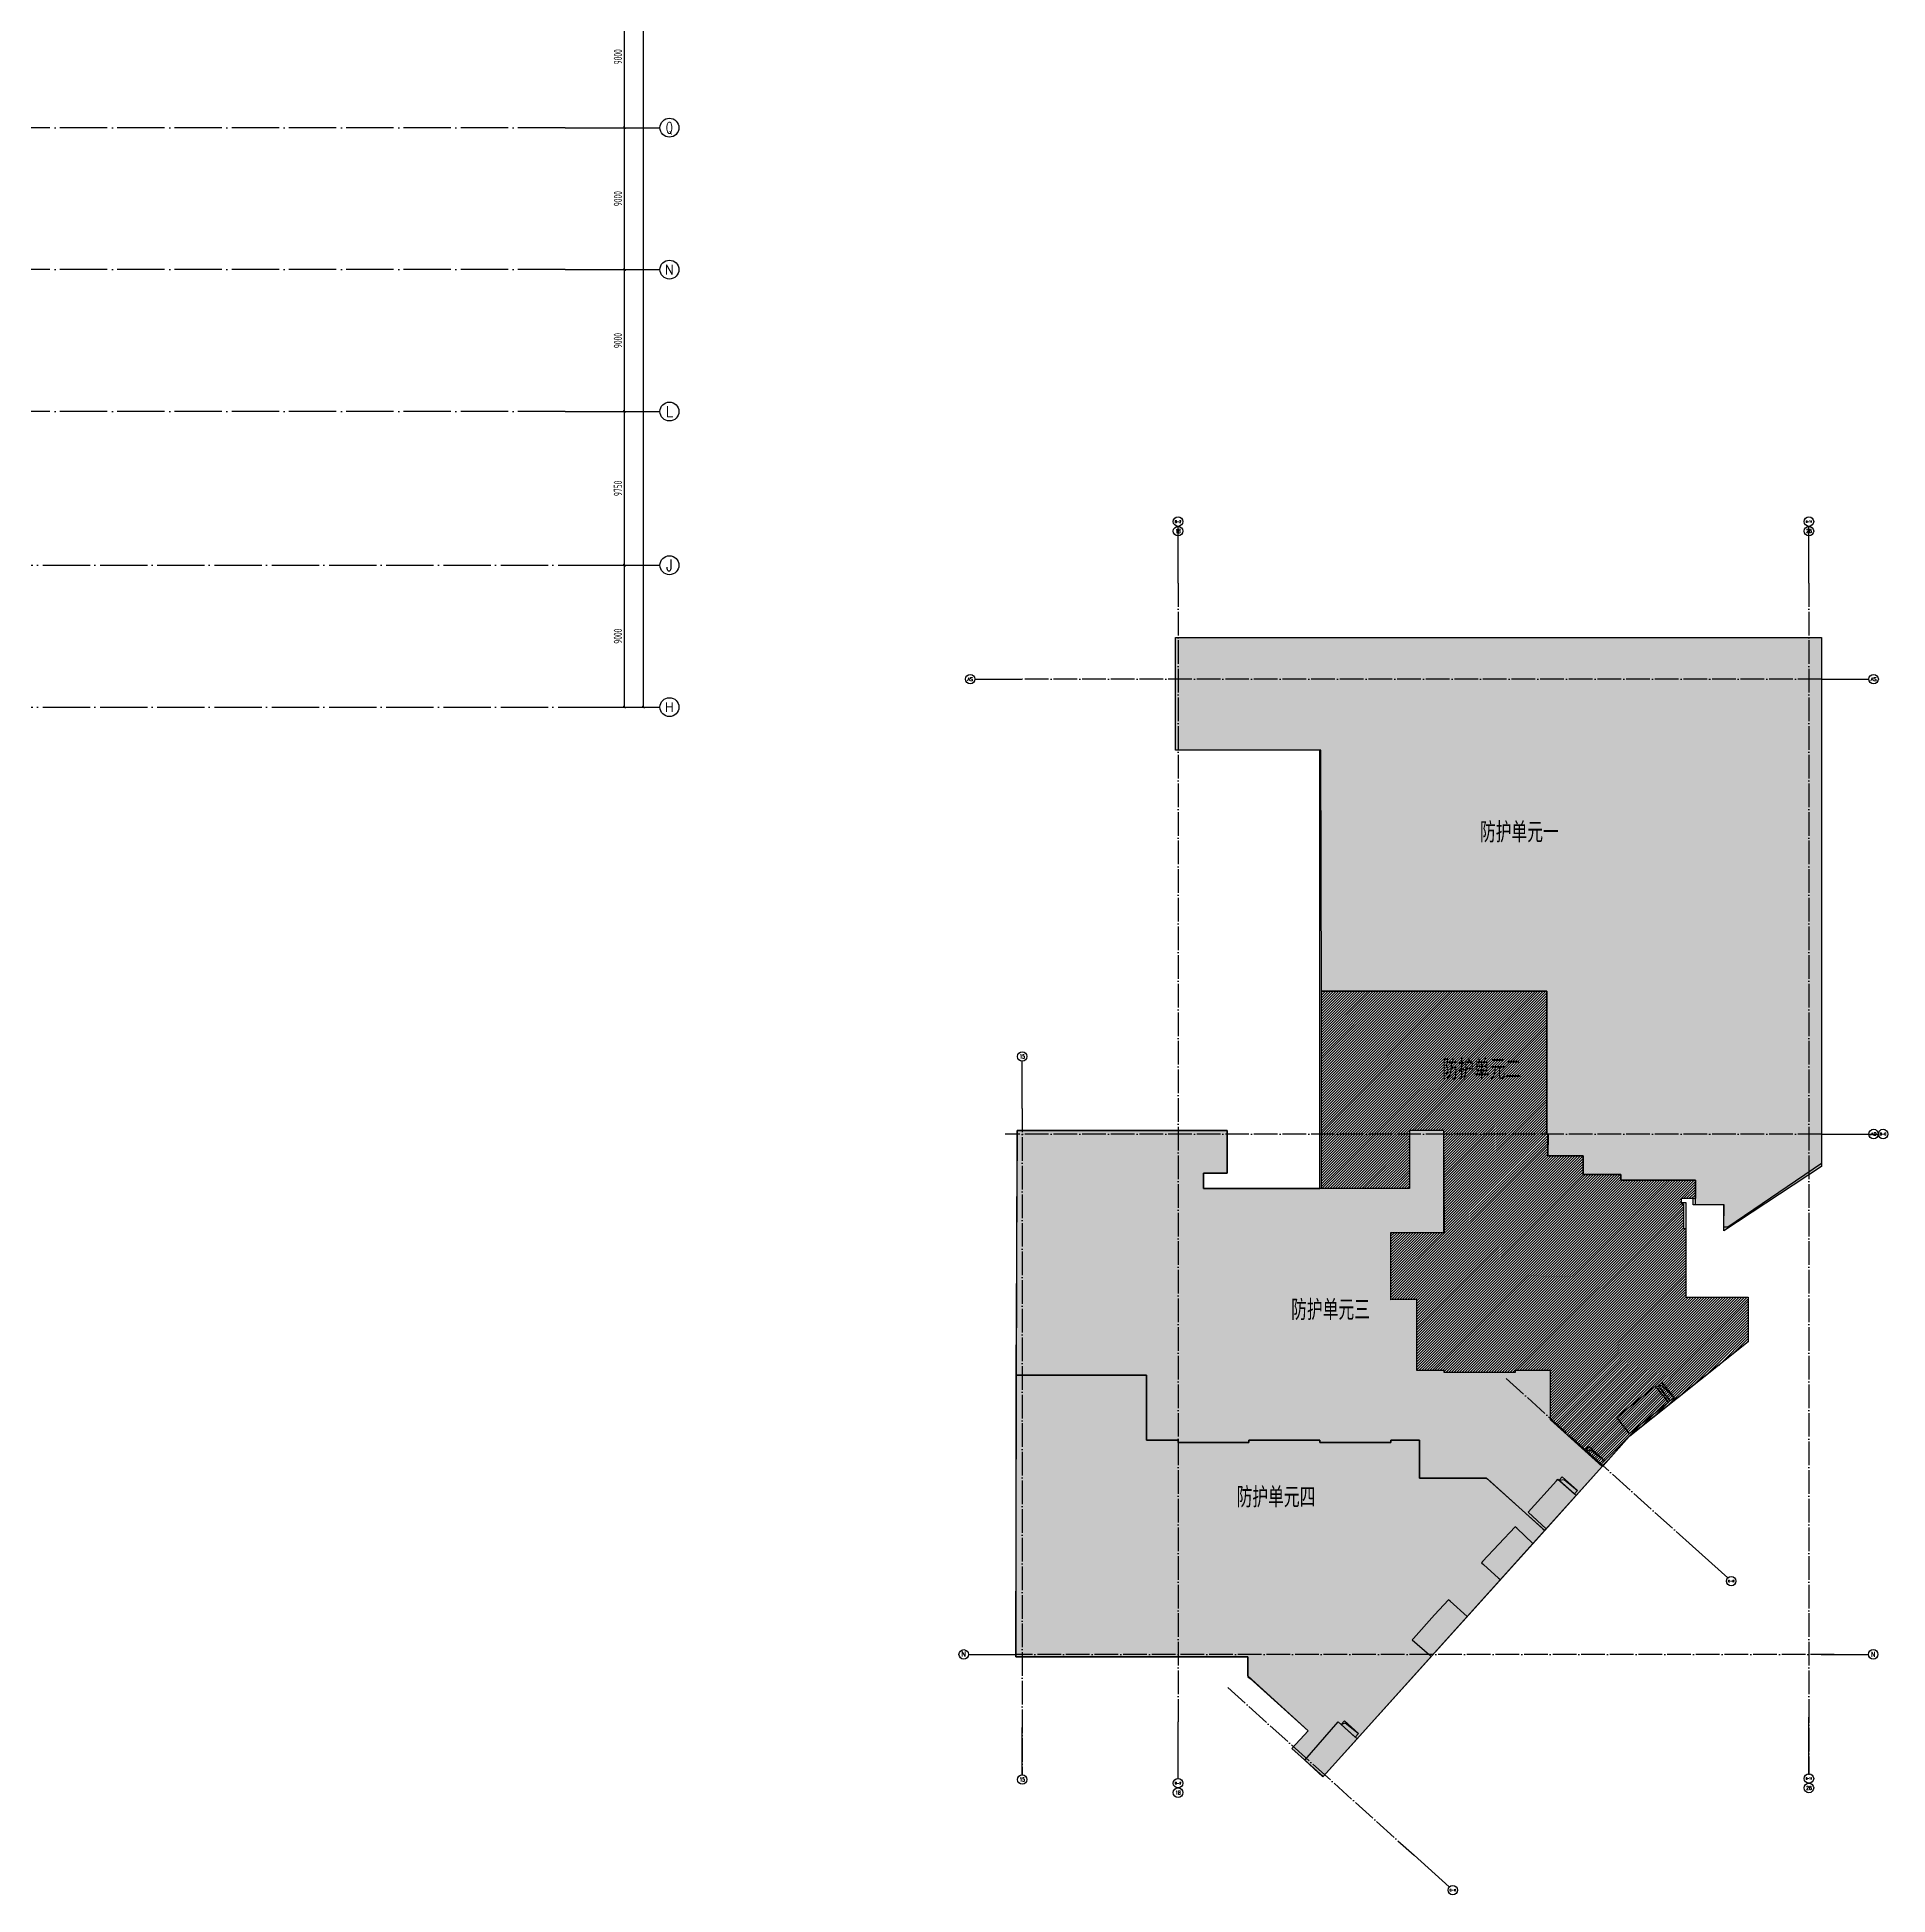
# Model space of a CAD drawing. Extents: x -473190 to 2138458, y -81875 to 2633646.
# Drawn here: x 656534 to 773860, y -67134 to 50686 of the extents above; entities that cross this region are included whole.
import ezdxf
from ezdxf.enums import TextEntityAlignment as Align

# ---------------------------------------------------------------- set-up
doc = ezdxf.new("R2010")
doc.units = 0
doc.header["$LTSCALE"] = 1000
doc.linetypes.add('DOTE', pattern=[2.42, 2, -0.2, 0.02, -0.2])
for name, color, linetype in [('AXIS', 3, 'Continuous'), ('AXIS_TEXT', 7, 'Continuous'), ('DOTE', 1, 'DOTE'), ('PUB_TEXT', 7, 'Continuous'), ('RF-QT', 30, 'Continuous')]:
    doc.layers.add(name, color=color, linetype=linetype)
doc.styles.add('_TCH_AXIS', font='COMPLEX', dxfattribs={"bigfont": 'GBCBIG'})
doc.styles.add('_TCH_DIM_T3', font='tssdeng.shx', dxfattribs={"width": 0.564706, "bigfont": '@@@tssdchn.shx'})
doc.styles.add('COMPLEX', font='COMPLEX.shx', dxfattribs={"width": 0.65})
doc.styles.add('黑体', font='simhei.ttf', dxfattribs={"width": 0.65})
doc.dimstyles.new('_TCH_ARCH&&150', dxfattribs={"dimtxt": 525, "dimasz": 150, "dimexe": 375, "dimexo": 450, "dimgap": 150, "dimtad": 1, "dimdec": 0, "dimzin": 0, "dimdsep": 46, "dimtxsty": '_TCH_DIM_T3', "dimblk": 'ARCHTICK', "dimcen": 0.09, "dimclrt": 7, "dimazin": 2, "dimtfac": 1, "dimtdec": 0, "dimtix": 1, "dimtmove": 2, "dimatfit": 3, "dimfxl": 0, "dimtolj": 1, "dimtzin": 0, "dimarcsym": 0})

# ---------------------------------------------------------------- blocks, each defined once
blk = doc.blocks.new('_ArchTick')
at = {"color": 0, "linetype": 'ByBlock', "const_width": 0.4}
blk.add_lwpolyline([(-0.5, -0.5), (0.5, 0.5)], dxfattribs=at)
blk = doc.blocks.new('*D5390')
at = {"layer": 'AXIS', "color": 0, "lineweight": -2, "transparency": 16777216}
for p, q in [((-39211, -138257), (-35536, -138257)), ((-35911, -147257), (-35911, -138257)), ((-39211, -147257), (-35536, -147257))]:
    blk.add_line(p, q, dxfattribs=at)
at = {"layer": 'Defpoints', "color": 0, "transparency": 16777216}
for p in [(-39661, -138257), (-35911, -138257), (-39661, -147257)]:
    blk.add_point(p, dxfattribs=at)
at = {"layer": 'AXIS', "color": 0, "lineweight": -2, "transparency": 16777216, "xscale": 150, "yscale": 150, "zscale": 150}
for p, rotation in [((-35911, -138257), 90), ((-35911, -147257), 270)]:
    blk.add_blockref('_ArchTick', p, dxfattribs=dict(at, rotation=rotation))
at = {"layer": 'AXIS', "color": 7, "transparency": 16777216, "insert": (-36323, -142757), "char_height": 525, "attachment_point": 5, "rotation": 90, "style": '_TCH_DIM_T3'}
blk.add_mtext('\\A1;9000', dxfattribs=at)
blk = doc.blocks.new('*D5391')
at = {"layer": 'AXIS', "color": 0, "lineweight": -2, "transparency": 16777216}
for p, q in [((-39211, -128507), (-35536, -128507)), ((-35911, -138257), (-35911, -128507)), ((-39211, -138257), (-35536, -138257))]:
    blk.add_line(p, q, dxfattribs=at)
at = {"layer": 'Defpoints', "color": 0, "transparency": 16777216}
for p in [(-39661, -128507), (-35911, -128507), (-39661, -138257)]:
    blk.add_point(p, dxfattribs=at)
at = {"layer": 'AXIS', "color": 0, "lineweight": -2, "transparency": 16777216, "xscale": 150, "yscale": 150, "zscale": 150}
for p, rotation in [((-35911, -128507), 90), ((-35911, -138257), 270)]:
    blk.add_blockref('_ArchTick', p, dxfattribs=dict(at, rotation=rotation))
at = {"layer": 'AXIS', "color": 7, "transparency": 16777216, "insert": (-36323, -133382), "char_height": 525, "attachment_point": 5, "rotation": 90, "style": '_TCH_DIM_T3'}
blk.add_mtext('\\A1;9750', dxfattribs=at)
blk = doc.blocks.new('*D5392')
at = {"layer": 'AXIS', "color": 0, "lineweight": -2, "transparency": 16777216}
for p, q in [((-39211, -119507), (-35536, -119507)), ((-35911, -128507), (-35911, -119507)), ((-39211, -128507), (-35536, -128507))]:
    blk.add_line(p, q, dxfattribs=at)
at = {"layer": 'Defpoints', "color": 0, "transparency": 16777216}
for p in [(-39661, -119507), (-35911, -119507), (-39661, -128507)]:
    blk.add_point(p, dxfattribs=at)
at = {"layer": 'AXIS', "color": 0, "lineweight": -2, "transparency": 16777216, "xscale": 150, "yscale": 150, "zscale": 150}
for p, rotation in [((-35911, -119507), 90), ((-35911, -128507), 270)]:
    blk.add_blockref('_ArchTick', p, dxfattribs=dict(at, rotation=rotation))
at = {"layer": 'AXIS', "color": 7, "transparency": 16777216, "insert": (-36323, -124007), "char_height": 525, "attachment_point": 5, "rotation": 90, "style": '_TCH_DIM_T3'}
blk.add_mtext('\\A1;9000', dxfattribs=at)
blk = doc.blocks.new('*D5393')
at = {"layer": 'AXIS', "color": 0, "lineweight": -2, "transparency": 16777216}
for p, q in [((-39211, -110507), (-35536, -110507)), ((-35911, -119507), (-35911, -110507)), ((-39211, -119507), (-35536, -119507))]:
    blk.add_line(p, q, dxfattribs=at)
at = {"layer": 'Defpoints', "color": 0, "transparency": 16777216}
for p in [(-39661, -110507), (-35911, -110507), (-39661, -119507)]:
    blk.add_point(p, dxfattribs=at)
at = {"layer": 'AXIS', "color": 0, "lineweight": -2, "transparency": 16777216, "xscale": 150, "yscale": 150, "zscale": 150}
for p, rotation in [((-35911, -110507), 90), ((-35911, -119507), 270)]:
    blk.add_blockref('_ArchTick', p, dxfattribs=dict(at, rotation=rotation))
at = {"layer": 'AXIS', "color": 7, "transparency": 16777216, "insert": (-36323, -115007), "char_height": 525, "attachment_point": 5, "rotation": 90, "style": '_TCH_DIM_T3'}
blk.add_mtext('\\A1;9000', dxfattribs=at)
blk = doc.blocks.new('*D5394')
at = {"layer": 'AXIS', "color": 0, "lineweight": -2, "transparency": 16777216}
for p, q in [((-39211, -101507), (-35536, -101507)), ((-35911, -110507), (-35911, -101507)), ((-39211, -110507), (-35536, -110507))]:
    blk.add_line(p, q, dxfattribs=at)
at = {"layer": 'Defpoints', "color": 0, "transparency": 16777216}
for p in [(-39661, -101507), (-35911, -101507), (-39661, -110507)]:
    blk.add_point(p, dxfattribs=at)
at = {"layer": 'AXIS', "color": 0, "lineweight": -2, "transparency": 16777216, "xscale": 150, "yscale": 150, "zscale": 150}
for p, rotation in [((-35911, -101507), 90), ((-35911, -110507), 270)]:
    blk.add_blockref('_ArchTick', p, dxfattribs=dict(at, rotation=rotation))
at = {"layer": 'AXIS', "color": 7, "transparency": 16777216, "insert": (-36323, -106007), "char_height": 525, "attachment_point": 5, "rotation": 90, "style": '_TCH_DIM_T3'}
blk.add_mtext('\\A1;9000', dxfattribs=at)
blk = doc.blocks.new('_AXISO')
blk.add_circle((0, 0), 0.5)
at = {"layer": 'AXIS_TEXT', "style": 'COMPLEX', "width": 1.041667}
blk.add_attdef('A', text='', height=0.56, dxfattribs=at).set_placement((-0.25, -0.28), (0.25, -0.28), align=Align.FIT)
blk = doc.blocks.new('*D5434')
at = {"layer": 'AXIS', "color": 0, "lineweight": -2, "transparency": 16777216}
for p, q in [((-39211, 4193), (-34336, 4193)), ((-34711, -147257), (-34711, 4193)), ((-39211, -147257), (-34336, -147257))]:
    blk.add_line(p, q, dxfattribs=at)
at = {"layer": 'Defpoints', "color": 0, "transparency": 16777216}
for p in [(-39661, 4193), (-34711, 4193), (-39661, -147257)]:
    blk.add_point(p, dxfattribs=at)
at = {"layer": 'AXIS', "color": 0, "lineweight": -2, "transparency": 16777216, "xscale": 150, "yscale": 150, "zscale": 150}
for p, rotation in [((-34711, 4193), 90), ((-34711, -147257), 270)]:
    blk.add_blockref('_ArchTick', p, dxfattribs=dict(at, rotation=rotation))
at = {"layer": 'AXIS', "color": 7, "transparency": 16777216, "insert": (-35123, -71532), "char_height": 525, "attachment_point": 5, "rotation": 90, "style": '_TCH_DIM_T3'}
blk.add_mtext('\\A1;151450', dxfattribs=at)
blk = doc.blocks.new('SDF')
h = blk.add_hatch()
h.set_pattern_fill('纤维材料', color=8, scale=150)
h.set_pattern_definition([(0, (-995704.45, 2616.47), (281.25, 281.25), [281.25, -281.25]), (90, (-995423.2, 2616.47), (-281.25, 281.25), [281.25, -281.25])])
h.paths.add_polyline_path([(521397, 239185), (603297, 239185), (603299, 172067), (590897, 163892), (590897, 167185), (587297, 167185), (587297, 170185), (587297, 170342), (577997, 170342), (577856, 170342), (577856, 171033), (573048, 171033), (573048, 173426), (568597, 173426), (568597, 175885), (568597, 176185), (568472, 176185), (568472, 194310), (539872, 194310), (539822, 224885), (521397, 224885)])
h = blk.add_hatch()
h.set_pattern_fill('ANSI31', color=8, scale=150)
h.set_pattern_definition([(45, (-995704.45, 2616.47), (-168.379802, 168.379802), [])])
edge = h.paths.add_edge_path()
edge.add_line((548697, 163708), (555422, 163708))
edge.add_line((555422, 163708), (555422, 176610))
edge.add_line((555422, 176610), (551047, 176610))
edge.add_line((551047, 176610), (551047, 169260))
edge.add_line((551047, 169260), (540122, 169260))
edge.add_line((540122, 169260), (539872, 169260))
edge.add_line((539872, 169260), (539872, 194310))
edge.add_line((539872, 194310), (568472, 194310))
edge.add_line((568472, 194310), (568472, 176185))
edge.add_line((568472, 176185), (568622, 176183))
edge.add_line((568622, 176183), (568597, 173426))
edge.add_line((568597, 173426), (573047, 173427))
edge.add_line((573047, 173427), (573047, 171033))
edge.add_line((573047, 171033), (577856, 171033))
edge.add_line((577856, 171033), (577856, 170342))
edge.add_line((577856, 170342), (587297, 170342))
edge.add_line((587297, 170342), (587297, 167985))
edge.add_line((587297, 167985), (585497, 167985))
edge.add_line((585497, 167985), (585497, 167335))
edge.add_line((585497, 167335), (585797, 167335))
edge.add_line((585797, 167335), (585797, 164185))
edge.add_line((585797, 164185), (586097, 164185))
edge.add_line((586097, 164185), (586097, 163260))
edge.add_line((586097, 163260), (586097, 155485))
edge.add_line((586097, 155485), (593697, 155485))
edge.add_line((593697, 155485), (593997, 155485))
edge.add_line((593997, 155485), (593997, 149822))
edge.add_line((593997, 149822), (578984, 137867))
edge.add_line((578984, 137867), (578912, 137809))
edge.add_line((578912, 137809), (575583, 134112))
edge.add_line((575583, 134112), (575482, 134000))
edge.add_line((575482, 134000), (568922, 139922))
edge.add_line((568922, 139922), (568922, 146185))
edge.add_line((568922, 146185), (564447, 146185))
edge.add_line((564447, 146185), (564447, 145935))
edge.add_line((564447, 145935), (555447, 145935))
edge.add_line((555447, 145935), (555447, 146185))
edge.add_line((555447, 146185), (551972, 146185))
edge.add_line((551972, 146185), (551967, 155185))
edge.add_line((551967, 155185), (548697, 155185))
edge.add_line((548697, 155185), (548695, 155164))
edge.add_line((548695, 155164), (548699, 163689))
edge.add_line((548699, 163689), (548697, 163710))
h = blk.add_hatch()
h.set_pattern_fill('改良草地', color=8, scale=150)
h.set_pattern_definition([(90, (-995605.45, 2715.47), (-495, 495), [99, -891]), (90, (-995555.95, 2715.47), (-495, 495), [99, -891]), (225, (-995085.7, 2814.5), (495, -495), [105.00535, -595.03033]), (315, (-995085.7, 2814.5), (495, 495), [105.00535, -595.03033])])
h.paths.add_polyline_path([(539872, 169260), (524947, 169260), (524947, 171210), (527922, 171210), (527922, 176610), (501318, 176610), (501122, 145585), (517722, 145585), (517722, 137335), (521697, 137335), (521697, 137035), (530697, 137035), (530697, 137335), (539697, 137335), (539697, 137035), (548697, 137035), (548697, 137335), (552322, 137335), (552322, 132535), (560821, 132535), (560988, 132385), (567966, 126101), (568189, 125900), (575482, 134000), (568922, 139922), (568922, 146185), (564447, 146185), (564447, 145935), (555447, 145935), (555447, 146185), (551972, 146185), (551967, 155185), (548695, 155166), (548699, 163688), (555472, 163708), (555422, 176610), (551047, 176610), (551047, 169260)])
h = blk.add_hatch()
h.set_pattern_fill('CROSS', color=8, scale=150)
h.set_pattern_definition([(0, (-995704.45, 2616.47), (238.125, 238.125), [119.0625, -357.1875]), (90, (-995644.91, 2556.94), (-238.125, 238.125), [119.0625, -357.1875])])
h.paths.add_polyline_path([(501122, 145585), (501125, 109883), (530547, 109883), (530547, 107335), (530847, 107111), (538188, 100501), (536147, 98234), (540086, 94688), (568189, 125900), (560821, 132535), (552322, 132535), (552322, 137335), (548697, 137335), (548697, 137035), (539697, 137035), (539697, 137335), (530697, 137335), (530697, 137035), (521697, 137035), (521697, 137335), (517722, 137335), (517722, 145585)])
for points in [[(521397, 239185), (603297, 239186), (603297, 172429), (591397, 164386), (590897, 164386), (590947, 167185), (586997, 167185), (586997, 167985), (585497, 167985), (585497, 167485), (586097, 167485), (586097, 155485), (591497, 155485), (593997, 155485), (593997, 149822), (578948, 137840), (540086, 94688), (536147, 98234), (538199, 100491), (530547, 107448), (530547, 109883), (528872, 109885), (501122, 109885), (501318, 176610), (527922, 176610), (527922, 171210), (524947, 171210), (524947, 169260), (539697, 169260), (539697, 224885), (521397, 224885), (521397, 239185), (603297, 239186)], [(577295, 140230), (578915, 138196), (583882, 142152), (582253, 144198), (577285, 140242)], [(582559, 144295), (583029, 144668), (584586, 142713), (584117, 142339), (582559, 144295)], [(582559, 144295), (583019, 144343), (584586, 142713)], [(573391, 136087), (573792, 136533), (575762, 134760), (575359, 134313), (573390, 136086)], [(573391, 136087), (574086, 136087), (575761, 134761)], [(566086, 128199), (569666, 132175), (569867, 132398), (571948, 130524), (572175, 130319), (568395, 126121), (566086, 128199)], [(570015, 132264), (570417, 132710), (572349, 130970), (571948, 130524), (570015, 132264)], [(570015, 132264), (570674, 132342), (572349, 130970)], [(560413, 121600), (562346, 119860), (562569, 119659), (566703, 124242), (564670, 126178), (564447, 126378), (560324, 121949), (560190, 121801), (560413, 121600)], [(551384, 112008), (553580, 110125), (553805, 109922), (558353, 114978), (556198, 116918), (555993, 117102), (554235, 115187), (551559, 112214), (551384, 112008)], [(542024, 101624), (544402, 99483), (540054, 94654), (537778, 96767), (542024, 101624)], [(542797, 101736), (544580, 100130), (544179, 99684), (542395, 101290), (542797, 101736)], [(542395, 101290), (542905, 101502), (544580, 100130)]]:
    blk.add_lwpolyline(points)
at = {"color": 4}
for points in [[(521397, 239185), (603297, 239185), (603299, 172067), (590897, 163892), (590897, 167185), (587297, 167185), (587297, 170185), (587297, 170342), (577997, 170342), (577856, 170342), (577856, 171033), (573048, 171033), (573048, 173426), (568597, 173426), (568597, 175885), (568597, 176185), (568472, 176185), (568472, 194310), (539872, 194310), (539822, 224885), (521397, 224885), (521397, 239185)], [(548697, 163708), (555422, 163708), (555422, 176610), (551047, 176610), (551047, 169260), (540122, 169260), (539872, 169260), (539872, 194310), (568472, 194310), (568472, 176185), (568622, 176183), (568597, 173426), (573047, 173427), (573047, 171033), (577856, 171033), (577856, 170342), (587297, 170342), (587297, 167985), (585497, 167985), (585497, 167335), (585797, 167335), (585797, 164185), (586097, 164185), (586097, 163260), (586097, 155485), (593697, 155485), (593997, 155485), (593997, 149822), (578984, 137867), (578912, 137809), (575583, 134112), (575482, 134000), (568922, 139922), (568922, 146185), (564447, 146185), (564447, 145935), (555447, 145935), (555447, 146185), (551972, 146185), (551967, 155185), (548697, 155185), (548695, 155164), (548699, 163689), (548697, 163710)], [(539872, 169260), (524947, 169260), (524947, 171210), (527922, 171210), (527922, 176610), (501318, 176610), (501122, 145585), (517722, 145585), (517722, 137335), (521697, 137335), (521697, 137035), (530697, 137035), (530697, 137335), (539697, 137335), (539697, 137035), (548697, 137035), (548697, 137335), (552322, 137335), (552322, 132535), (560821, 132535), (560988, 132385), (567966, 126101), (568189, 125900), (575482, 134000), (568922, 139922), (568922, 146185), (564447, 146185), (564447, 145935), (555447, 145935), (555447, 146185), (551972, 146185), (551967, 155185), (548695, 155166), (548699, 163688), (555472, 163708), (555422, 176610), (551047, 176610), (551047, 169260), (539872, 169260)], [(501122, 145585), (501125, 109883), (530547, 109883), (530547, 107335), (530847, 107111), (538188, 100501), (536147, 98234), (540086, 94688), (568189, 125900), (560821, 132535), (552322, 132535), (552322, 137335), (548697, 137335), (548697, 137035), (539697, 137035), (539697, 137335), (530697, 137335), (530697, 137035), (521697, 137035), (521697, 137335), (517722, 137335), (517722, 145585), (501122, 145585)]]:
    blk.add_lwpolyline(points, dxfattribs=at)
at = {"layer": 'AXIS'}
for p, q in [((521697, 246066), (521697, 253266)), ((601697, 246066), (601697, 253266)), ((521697, 246066), (521697, 252066)), ((495947, 233885), (501947, 233885)), ((603297, 233885), (609297, 233885)), ((501947, 179417), (501947, 185417)), ((603297, 176185), (610497, 176185)), ((586931, 123894), (591390, 119880)), ((495123, 110181), (501123, 110181)), ((603241, 110185), (609241, 110185)), ((521697, 94439), (521697, 101639)), ((601697, 95033), (601697, 102233)), ((501947, 94903), (501947, 100903)), ((521697, 94439), (521697, 100439)), ((551634, 84693), (556093, 80679))]:
    blk.add_line(p, q, dxfattribs=at)
for centre in [(495347, 233885), (609897, 233885), (609897, 176185), (611097, 176185), (591836, 119478), (494523, 110181), (609841, 110185), (556539, 80277)]:
    blk.add_circle(centre, 600, dxfattribs=at)
at = {"layer": 'DOTE', "color": 16, "linetype": 'DOTE', "ltscale": 1.5}
for p, q in [((521697, 246066), (521697, 101639)), ((601697, 246066), (601697, 94903)), ((603297, 176185), (499788, 176185))]:
    blk.add_line(p, q, dxfattribs=at)
at = {"layer": 'DOTE', "color": 127, "linetype": 'DOTE', "ltscale": 1.5}
for p, q in [((603297, 233885), (501947, 233885)), ((501947, 179417), (501947, 94903)), ((563292, 145179), (586931, 123894)), ((604872, 110185), (501123, 110185)), ((527995, 105978), (551634, 84693))]:
    blk.add_line(p, q, dxfattribs=at)
at = {"layer": 'AXIS'}
ref = blk.add_blockref('_AXISO', (521697, 253866), dxfattribs=dict(at, xscale=1200, yscale=1200, zscale=1200))
ref.add_attrib('A', 'B-2', dxfattribs={"layer": 'AXIS_TEXT', "height": 269.5, "style": '_TCH_AXIS'}).set_placement((521299, 253731), (522095, 253731), align=Align.FIT)
ref = blk.add_blockref('_AXISO', (521697, 252666), dxfattribs=dict(at, xscale=1200, yscale=1200, zscale=1200))
ref.add_attrib('A', '18', dxfattribs={"layer": 'AXIS_TEXT', "height": 492.7, "style": '_TCH_AXIS'}).set_placement((521357, 252419), (522037, 252419), align=Align.FIT)
ref = blk.add_blockref('_AXISO', (601697, 253866), dxfattribs=dict(at, xscale=1200, yscale=1200, zscale=1200))
ref.add_attrib('A', 'B-11', dxfattribs={"layer": 'AXIS_TEXT', "height": 235.2, "style": '_TCH_AXIS'}).set_placement((601294, 253748), (602100, 253748), align=Align.FIT)
ref = blk.add_blockref('_AXISO', (601697, 252666), dxfattribs=dict(at, xscale=1200, yscale=1200, zscale=1200))
ref.add_attrib('A', '28', dxfattribs={"layer": 'AXIS_TEXT', "height": 441.4, "style": '_TCH_AXIS'}).set_placement((601340, 252445), (602055, 252445), align=Align.FIT)
ref = blk.add_blockref('_AXISO', (501947, 186017), dxfattribs=dict(at, xscale=1200, yscale=1200, zscale=1200))
ref.add_attrib('A', '15', dxfattribs={"layer": 'AXIS_TEXT', "height": 492.7, "style": '_TCH_AXIS'}).set_placement((501607, 185771), (502287, 185771), align=Align.FIT)
ref = blk.add_blockref('_AXISO', (501947, 94303), dxfattribs=dict(at, xscale=1200, yscale=1200, zscale=1200))
ref.add_attrib('A', '15', dxfattribs={"layer": 'AXIS_TEXT', "height": 492.7, "style": '_TCH_AXIS'}).set_placement((501607, 94056), (502287, 94056), align=Align.FIT)
ref = blk.add_blockref('_AXISO', (521697, 93839), dxfattribs=dict(at, xscale=1200, yscale=1200, zscale=1200))
ref.add_attrib('A', 'B-2', dxfattribs={"layer": 'AXIS_TEXT', "height": 269.5, "style": '_TCH_AXIS'}).set_placement((521299, 93705), (522095, 93705), align=Align.FIT)
ref = blk.add_blockref('_AXISO', (601697, 94433), dxfattribs=dict(at, xscale=1200, yscale=1200, zscale=1200))
ref.add_attrib('A', 'B-11', dxfattribs={"layer": 'AXIS_TEXT', "height": 235.2, "style": '_TCH_AXIS'}).set_placement((601294, 94315), (602100, 94315), align=Align.FIT)
ref = blk.add_blockref('_AXISO', (521697, 92639), dxfattribs=dict(at, xscale=1200, yscale=1200, zscale=1200))
ref.add_attrib('A', '18', dxfattribs={"layer": 'AXIS_TEXT', "height": 492.7, "style": '_TCH_AXIS'}).set_placement((521357, 92393), (522037, 92393), align=Align.FIT)
ref = blk.add_blockref('_AXISO', (601697, 93233), dxfattribs=dict(at, xscale=1200, yscale=1200, zscale=1200))
ref.add_attrib('A', '28', dxfattribs={"layer": 'AXIS_TEXT', "height": 441.4, "style": '_TCH_AXIS'}).set_placement((601340, 93012), (602055, 93012), align=Align.FIT)
at = {"layer": 'AXIS_TEXT', "style": '_TCH_AXIS'}
for s, height, p, p2 in [('AS', 432.2, (494987, 233668), (495707, 233668)), ('AS', 432.2, (609537, 233668), (610257, 233668)), ('AD', 406.3, (609530, 175981), (610265, 175981)), ('B-C', 265.6, (610699, 176052), (611496, 176052)), ('C-R', 258.2, (591436, 119349), (592235, 119349)), ('N', 623, (494241, 109903), (494805, 109903)), ('N', 623, (609559, 109873), (610123, 109873)), ('C-K', 254.7, (556139, 80150), (556939, 80150))]:
    blk.add_text(s, height=height, dxfattribs=at).set_placement(p, p2, align=Align.FIT)
at = {"layer": 'PUB_TEXT', "style": '黑体', "width": 0.65}
for s, p in [('防护单元一', (559984, 213418)), ('防护单元二', (555221, 183339)), ('防护单元三', (536043, 152830)), ('防护单元四', (529128, 129071))]:
    blk.add_text(s, height=2253.2, dxfattribs=at).set_placement(p)
blk = doc.blocks.new('A$C4F5A101F')
at = {"layer": 'AXIS'}
for p, q in [((-39660.8, -110507.4), (-33660.8, -110507.4)), ((-39660.8, -119507.4), (-33660.8, -119507.4)), ((-39660.8, -128507.4), (-33660.8, -128507.4)), ((-39660.8, -138257.4), (-33660.8, -138257.4)), ((-39660.8, -147257.4), (-33660.8, -147257.4))]:
    blk.add_line(p, q, dxfattribs=at)
at = {"layer": 'DOTE', "color": 127, "linetype": 'DOTE', "ltscale": 1.5}
for p, q in [((-39660.8, -110507.4), (-168489.7, -110507.4)), ((-39660.8, -119507.4), (-168489.7, -119507.4)), ((-39660.8, -128507.4), (-168489.7, -128507.4))]:
    blk.add_line(p, q, dxfattribs=at)
at = {"layer": 'DOTE', "color": 16, "linetype": 'DOTE', "ltscale": 1.5}
for p, q in [((-297848.4, -138257.4), (-39660.8, -138257.4)), ((-297848.4, -147257.4), (-39660.8, -147257.4))]:
    blk.add_line(p, q, dxfattribs=at)
at = {"layer": 'AXIS'}
ref = blk.add_blockref('_AXISO', (-33060.8, -110507.4), dxfattribs=dict(at, xscale=1200, yscale=1200, zscale=1200))
ref.add_attrib('A', 'Q', dxfattribs={"layer": 'AXIS_TEXT', "height": 715.4, "style": '_TCH_AXIS', "width": 0.807692}).set_placement((-33280.9, -110865.1), (-32840.6, -110865.1), align=Align.FIT)
ref = blk.add_blockref('_AXISO', (-33060.8, -119507.4), dxfattribs=dict(at, xscale=1200, yscale=1200, zscale=1200))
ref.add_attrib('A', 'N', dxfattribs={"layer": 'AXIS_TEXT', "height": 622.9, "style": '_TCH_AXIS'}).set_placement((-33342.5, -119818.8), (-32779, -119818.8), align=Align.FIT)
ref = blk.add_blockref('_AXISO', (-33060.8, -128507.4), dxfattribs=dict(at, xscale=1200, yscale=1200, zscale=1200))
ref.add_attrib('A', 'L', dxfattribs={"layer": 'AXIS_TEXT', "height": 683.5, "style": '_TCH_AXIS'}).set_placement((-33304.9, -128849.2), (-32816.6, -128849.2), align=Align.FIT)
ref = blk.add_blockref('_AXISO', (-33060.8, -138257.4), dxfattribs=dict(at, xscale=1200, yscale=1200, zscale=1200))
ref.add_attrib('A', 'J', dxfattribs={"layer": 'AXIS_TEXT', "height": 744.1, "style": '_TCH_AXIS'}).set_placement((-33255.6, -138629.4), (-32865.9, -138629.4), align=Align.FIT)
ref = blk.add_blockref('_AXISO', (-33060.8, -147257.4), dxfattribs=dict(at, xscale=1200, yscale=1200, zscale=1200))
ref.add_attrib('A', 'H', dxfattribs={"layer": 'AXIS_TEXT', "height": 608.3, "style": '_TCH_AXIS'}).set_placement((-33350.4, -147561.5), (-32771.1, -147561.5), align=Align.FIT)
for p1, p2, distance, picture, middle in [((-39660.8, -147257.4), (-39660.8, 4192.6), -4950, '*D5434', (-35123.3, -71532.4)), ((-39660.8, -110507.4), (-39660.8, -101507.4), -3750, '*D5394', (-36323.3, -106007.4)), ((-39660.8, -119507.4), (-39660.8, -110507.4), -3750, '*D5393', (-36323.3, -115007.4)), ((-39660.8, -128507.4), (-39660.8, -119507.4), -3750, '*D5392', (-36323.3, -124007.4)), ((-39660.8, -138257.4), (-39660.8, -128507.4), -3750, '*D5391', (-36323.3, -133382.4)), ((-39660.8, -147257.4), (-39660.8, -138257.4), -3750, '*D5390', (-36323.3, -142757.4))]:
    dim = blk.add_aligned_dim(p1=p1, p2=p2, distance=distance, dimstyle='_TCH_ARCH&&150', dxfattribs=at)
    dim.commit()
    dim.dimension.update_dxf_attribs({"geometry": picture, "text_midpoint": middle})

msp = doc.modelspace()

# ---------------------------------------------------------------- block references
at = {"xscale": 0.5, "yscale": 0.5, "zscale": 0.5}
msp.add_blockref('SDF', (468011.8, -106972.5), dxfattribs=at)
at = {"layer": 'RF-QT'}
msp.add_blockref('A$C4F5A101F', (729676.9, 155449.8), dxfattribs=at)

doc.saveas('drawing.dxf')
